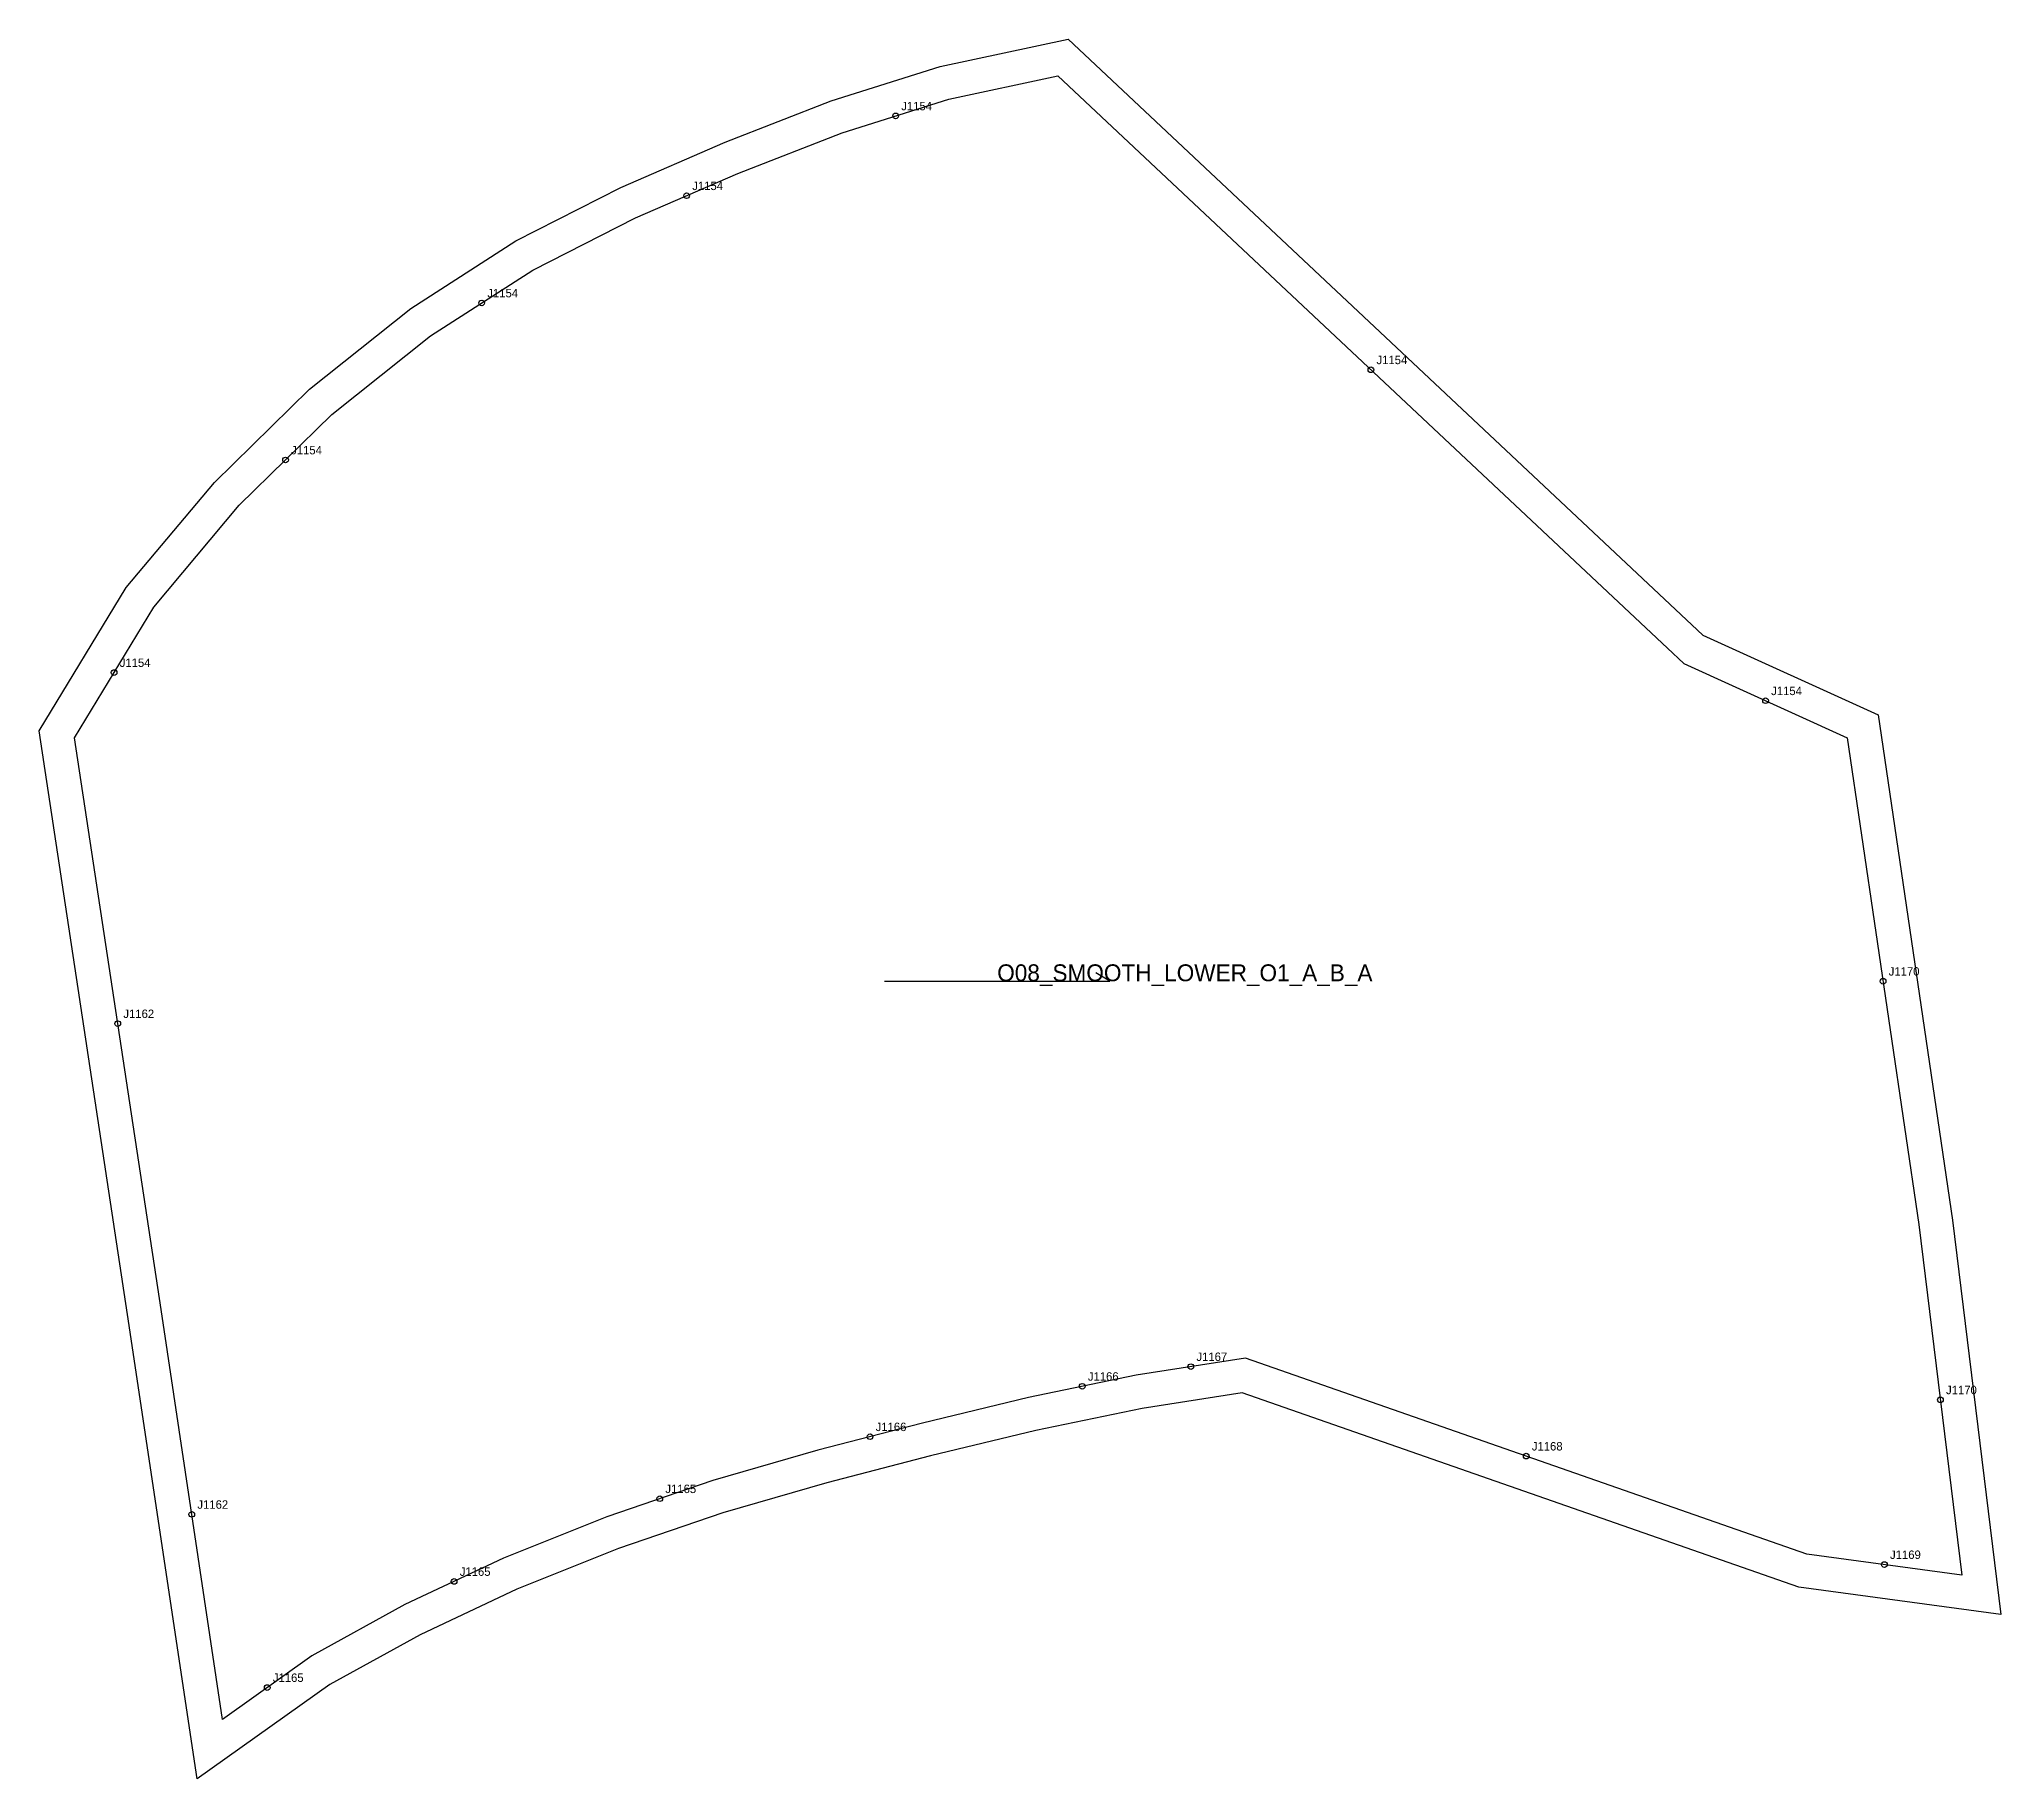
# Model space of a CAD drawing. Header units: millimetres. Extents: x -13 to 684, y -370 to 248.
import ezdxf

# ---------------------------------------------------------------- set-up
doc = ezdxf.new("R2010")
doc.units = ezdxf.units.MM
for name, color, linetype in [('CUT', 1, 'Continuous'), ('GRAIN', 3, 'Continuous'), ('LABEL', 7, 'Continuous'), ('NOTCH', 2, 'Continuous'), ('SEW', 5, 'Continuous')]:
    doc.layers.add(name, color=color, linetype=linetype)

msp = doc.modelspace()

# ---------------------------------------------------------------- linework, layer by layer
at = {"layer": 'CUT'}
msp.add_lwpolyline([(-12.52, 2.51), (18.41, 53.39), (49.74, 90.77), (83.46, 123.81), (119.5, 152.53), (156.87, 176.6), (194.17, 195.54), (231.15, 211.59), (268.83, 226.3), (307.63, 238.51), (353.06, 248.17), (578.56, 36.48), (640.8, 8.22), (667.22, -171.3), (684.41, -311.35), (612.72, -301.68), (414.94, -232.64), (379.33, -238.16), (341.57, -246.04), (304.16, -255.06), (267.27, -264.63), (230.37, -275.28), (193.32, -287.94), (157.17, -302.43), (122.84, -318.6), (90.77, -336.24), (43.63, -369.74), (18.89, -204.8), (-12.52, 2.51)], close=True, dxfattribs=at)
at = {"layer": 'GRAIN'}
for p, q in [((367.85, -86.45), (362.85, -83.45)), ((287.85, -86.45), (367.85, -86.45))]:
    msp.add_line(p, q, dxfattribs=at)
at = {"layer": 'NOTCH'}
for centre in [(291.75, 220.93), (217.5, 192.59), (144.68, 154.48), (460.61, 130.75), (74.99, 98.71), (14.09, 23.19), (600.83, 13.19), (642.6, -86.45), (15.38, -101.51), (396.63, -223.34), (358.06, -230.34), (662.97, -235.14), (282.67, -248.24), (515.8, -255.14), (207.96, -270.26), (41.68, -275.83), (643.07, -293.66), (134.89, -299.66), (68.49, -337.35)]:
    msp.add_circle(centre, 1, dxfattribs=at)
at = {"layer": 'SEW'}
msp.add_lwpolyline([(0, 0), (28.19, 46.38), (58.56, 82.61), (91.42, 114.81), (126.51, 142.77), (162.85, 166.18), (199.28, 184.68), (235.72, 200.49), (272.81, 214.97), (310.68, 226.89), (349.42, 235.12), (571.79, 26.37), (629.88, 0), (655.33, -172.91), (670.61, -297.38), (615.53, -289.95), (416.07, -220.33), (377.19, -226.35), (338.93, -234.33), (301.25, -243.42), (264.1, -253.05), (226.76, -263.83), (189.15, -276.68), (152.38, -291.43), (117.39, -307.9), (84.38, -326.06), (52.6, -348.65), (30.75, -203.01)], close=True, dxfattribs=at)

# ---------------------------------------------------------------- texts
at = {"layer": 'LABEL'}
for s, height, p in [('J1154', 3, (293.75, 222.93)), ('J1154', 3, (219.5, 194.59)), ('J1154', 3, (146.68, 156.48)), ('J1154', 3, (462.61, 132.75)), ('J1154', 3, (76.99, 100.71)), ('J1154', 3, (16.09, 25.19)), ('J1154', 3, (602.83, 15.19)), ('O08_SMOOTH_LOWER_O1_A_B_A', 6, (327.85, -86.45)), ('J1170', 3, (644.6, -84.45)), ('J1162', 3, (17.38, -99.51)), ('J1167', 3, (398.63, -221.34)), ('J1166', 3, (360.06, -228.34)), ('J1170', 3, (664.97, -233.14)), ('J1166', 3, (284.67, -246.24)), ('J1168', 3, (517.8, -253.14)), ('J1162', 3, (43.68, -273.83)), ('J1165', 3, (209.96, -268.26)), ('J1169', 3, (645.07, -291.66)), ('J1165', 3, (136.89, -297.66)), ('J1165', 3, (70.49, -335.35))]:
    msp.add_text(s, height=height, dxfattribs=at).set_placement(p)

doc.saveas('drawing.dxf')
